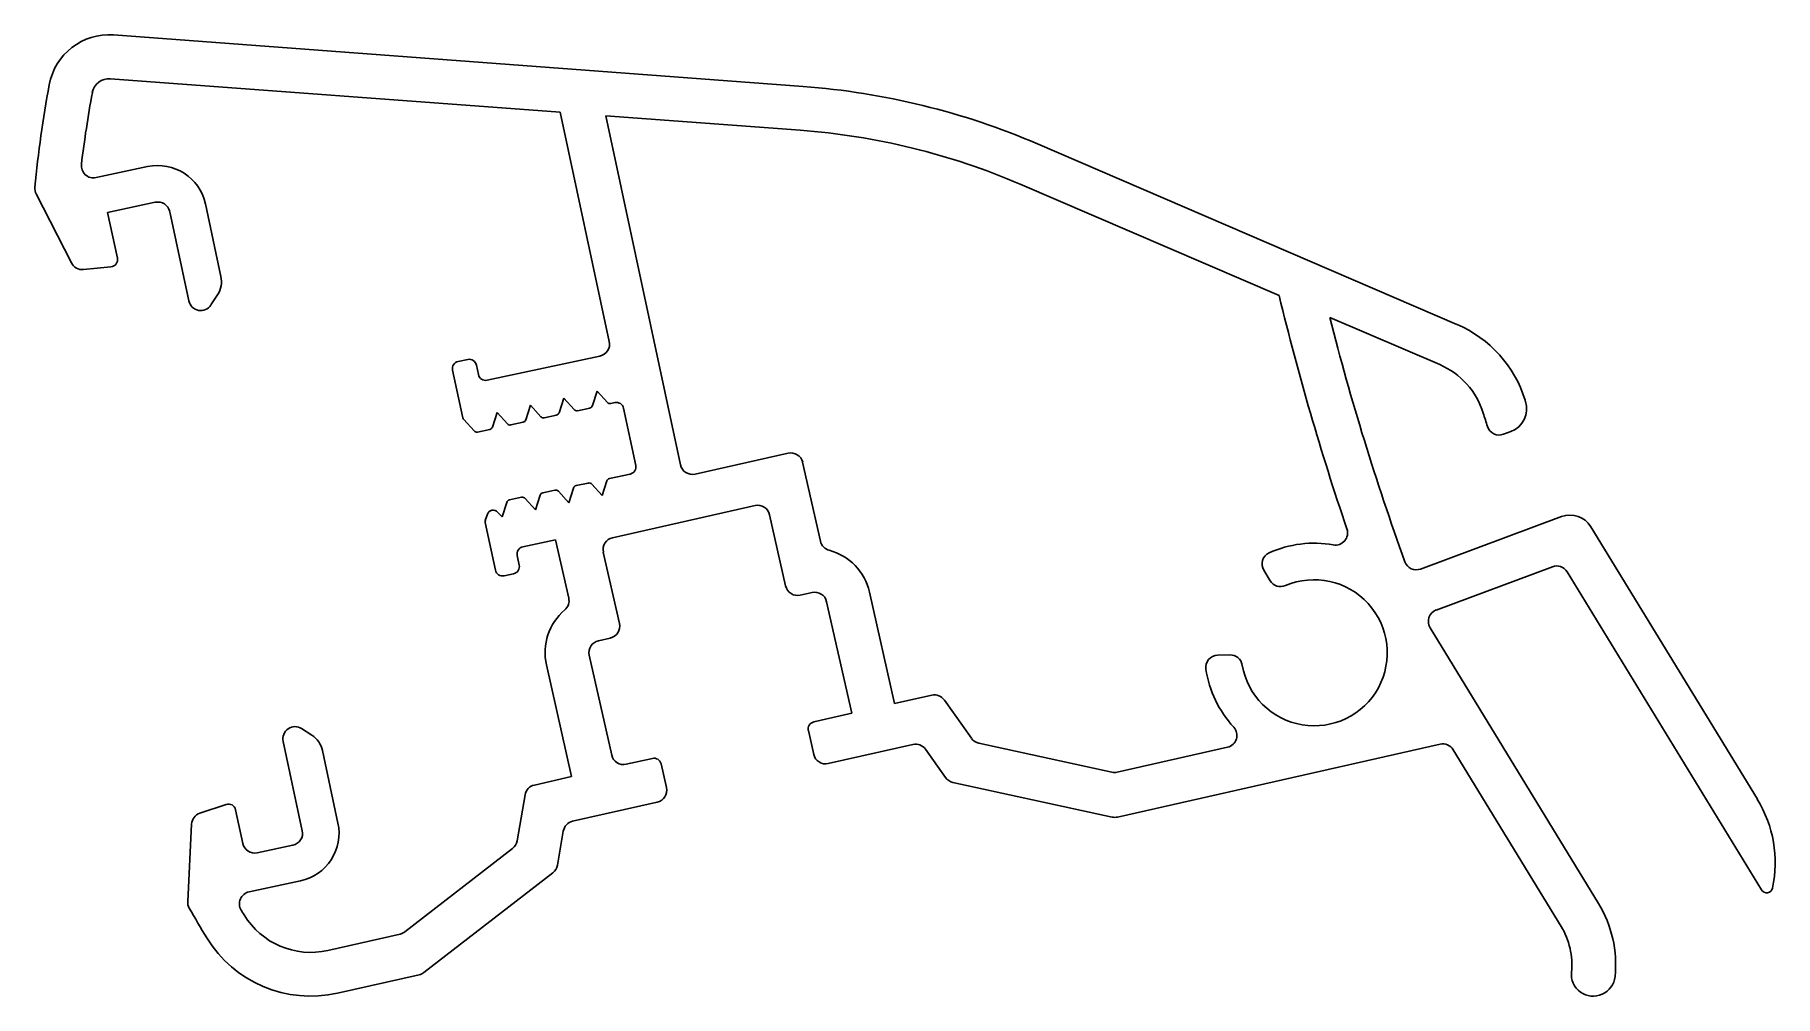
# Model space of a CAD drawing. Extents: x 1318.4 to 1389.9, y 2022 to 2061.5.
import ezdxf

# ---------------------------------------------------------------- set-up
doc = ezdxf.new("R2010")
doc.units = 0
doc.layers.get('0').update_dxf_attribs({"linetype": 'CONTINUOUS'})

msp = doc.modelspace()

# ---------------------------------------------------------------- linework, layer by layer
for p, q in [((1349.957, 2059.341), (1321.627, 2061.458)), ((1321.493, 2059.663), (1339.971, 2058.282)), ((1339.971, 2058.282), (1341.988, 2048.865)), ((1344.912, 2043.804), (1341.841, 2058.142)), ((1341.841, 2058.142), (1349.823, 2057.546)), ((1376.806, 2049.571), (1359.575, 2056.983)), ((1323.023, 2056.052), (1320.906, 2055.599)), ((1358.864, 2055.329), (1369.504, 2050.753)), ((1318.445, 2054.928), (1319.894, 2052.093)), ((1321.381, 2054.167), (1323.337, 2054.586)), ((1321.782, 2052.295), (1321.381, 2054.167)), ((1323.93, 2054.201), (1324.716, 2050.535)), ((1326.035, 2051.54), (1325.397, 2054.516)), ((1320.388, 2051.823), (1321.518, 2051.934)), ((1325.625, 2050.368), (1325.896, 2050.787)), ((1371.58, 2049.86), (1376.095, 2047.918)), ((1336.173, 2048.131), (1335.782, 2048.047)), ((1341.603, 2048.271), (1336.97, 2047.279)), ((1335.552, 2047.691), (1335.971, 2045.735)), ((1336.613, 2047.509), (1336.53, 2047.9)), ((1341.292, 2046.236), (1341.486, 2046.835)), ((1341.486, 2046.835), (1341.907, 2046.368)), ((1337.185, 2045.356), (1337.379, 2045.955)), ((1337.379, 2045.955), (1337.8, 2045.488)), ((1338.554, 2045.649), (1338.748, 2046.248)), ((1338.748, 2046.248), (1339.169, 2045.781)), ((1339.923, 2045.943), (1340.117, 2046.542)), ((1340.117, 2046.542), (1340.538, 2046.075)), ((1340.681, 2046.028), (1341.181, 2046.135)), ((1342.05, 2046.322), (1342.218, 2046.358)), ((1342.574, 2046.127), (1343.077, 2043.78)), ((1336.006, 2045.666), (1336.432, 2045.195)), ((1336.574, 2045.149), (1337.074, 2045.256)), ((1337.943, 2045.442), (1338.443, 2045.549)), ((1339.312, 2045.735), (1339.812, 2045.842)), ((1378.712, 2045.057), (1379.017, 2045.171)), ((1349.331, 2044.284), (1345.511, 2043.421)), ((1350.661, 2040.668), (1349.929, 2043.907)), ((1341.883, 2043.141), (1341.689, 2042.542)), ((1342.846, 2043.424), (1341.994, 2043.242)), ((1338.387, 2042.469), (1337.887, 2042.362)), ((1338.951, 2041.956), (1338.529, 2042.423)), ((1339.145, 2042.555), (1338.951, 2041.956)), ((1339.756, 2042.762), (1339.256, 2042.655)), ((1340.32, 2042.249), (1339.898, 2042.716)), ((1340.514, 2042.848), (1340.32, 2042.249)), ((1341.125, 2043.055), (1340.625, 2042.948)), ((1341.689, 2042.542), (1341.267, 2043.009)), ((1336.978, 2041.772), (1336.895, 2041.515)), ((1337.582, 2041.663), (1337.401, 2041.863)), ((1337.776, 2042.261), (1337.582, 2041.663)), ((1342.12, 2040.81), (1347.972, 2042.132)), ((1348.57, 2041.754), (1349.231, 2038.828)), ((1381.103, 2041.679), (1375.313, 2039.524)), ((1336.891, 2041.438), (1337.311, 2039.477)), ((1389.143, 2030.07), (1382.305, 2041.263)), ((1338.436, 2040.434), (1339.782, 2040.722)), ((1339.782, 2040.722), (1340.321, 2038.333)), ((1338.289, 2039.687), (1338.205, 2040.078)), ((1342.403, 2037.286), (1341.742, 2040.212)), ((1375.953, 2037.841), (1380.726, 2039.618)), ((1337.667, 2039.247), (1338.058, 2039.331)), ((1368.872, 2039.471), (1369.135, 2039.041)), ((1381.328, 2039.41), (1389.309, 2026.345)), ((1349.829, 2038.45), (1350.317, 2038.561)), ((1350.914, 2038.183), (1351.95, 2033.598)), ((1353.706, 2033.995), (1352.67, 2038.579)), ((1341.538, 2036.578), (1342.025, 2036.688)), ((1382.62, 2025.786), (1375.701, 2037.112)), ((1342.085, 2031.883), (1341.16, 2035.98)), ((1367.478, 2035.999), (1366.974, 2035.986)), ((1339.404, 2035.583), (1340.44, 2030.999)), ((1355.236, 2034.341), (1353.706, 2033.995)), ((1356.863, 2032.571), (1355.754, 2034.141)), ((1351.95, 2033.598), (1350.389, 2033.246)), ((1328.591, 2032.445), (1329.376, 2028.778)), ((1329.771, 2032.698), (1329.351, 2032.969)), ((1350.163, 2032.887), (1350.383, 2031.912)), ((1362.633, 2031.181), (1357.165, 2032.371)), ((1330.843, 2029.092), (1330.205, 2032.068)), ((1343.756, 2031.748), (1342.683, 2031.506)), ((1350.981, 2031.534), (1354.459, 2032.32)), ((1354.978, 2032.12), (1355.797, 2030.961)), ((1367.379, 2032.205), (1362.85, 2031.182)), ((1362.857, 2029.338), (1376.113, 2032.332)), ((1376.65, 2032.105), (1381.084, 2024.848)), ((1340.44, 2030.999), (1338.91, 2030.653)), ((1344.335, 2030.546), (1344.115, 2031.521)), ((1338.527, 2030.251), (1338.201, 2028.356)), ((1356.099, 2030.761), (1362.64, 2029.337)), ((1326.246, 2029.858), (1325.17, 2029.497)), ((1326.931, 2028.254), (1326.635, 2029.637)), ((1340.479, 2029.163), (1343.958, 2029.948)), ((1324.83, 2029.048), (1324.669, 2025.869)), ((1328.992, 2028.184), (1327.525, 2027.87)), ((1339.856, 2027.361), (1340.097, 2028.76)), ((1338.014, 2028.045), (1333.588, 2024.621)), ((1327.19, 2026.264), (1329.306, 2026.718)), ((1334.374, 2022.953), (1339.669, 2027.05)), ((1333.392, 2024.529), (1330.426, 2023.859)), ((1330.822, 2022.103), (1334.178, 2022.861))]:
    msp.add_line(p, q)
for centre, radius, start, end in [((1321.441, 2058.964), 2.5, 85.72649, 169.58779), ((1321.441, 2058.964), 0.7, 85.72649, 169.58779), ((1368.159, 2050.38), 50, 169.58779, 174.46397), ((1368.159, 2050.38), 48.2, 169.58779, 173.12724), ((1347.721, 2029.424), 30, 66.72649, 85.72649), ((1347.721, 2029.424), 28.2, 66.72649, 85.72649), ((1320.802, 2056.088), 0.5, 173.12724, 282.08964), ((1323.442, 2054.097), 2, 12.08964, 102.08964), ((1318.89, 2055.155), 0.5, 174.46397, 207.08964), ((1323.442, 2054.097), 0.5, 12.08964, 102.08964), ((1320.34, 2052.321), 0.5, 207.08964, 275.58964), ((1321.489, 2052.232), 0.3, 275.58964, 12.08964), ((1325.057, 2051.331), 1, 327.08964, 12.08964), ((1325.205, 2050.639), 0.5, 192.08964, 327.08964), ((1475.077, 2076.213), 108.6, 193.5586, 198.82519), ((1475.077, 2076.213), 106.8, 194.28532, 199.92201), ((1374.831, 2044.978), 5, 17.30593, 66.72649), ((1341.499, 2048.76), 0.5, 282.08964, 12.08964), ((1336.236, 2047.838), 0.3, 12.08964, 102.08964), ((1335.845, 2047.754), 0.3, 102.08964, 192.08964), ((1336.907, 2047.572), 0.3, 192.08964, 282.08964), ((1374.831, 2044.978), 3.2, 17.30593, 66.72649), ((1340.65, 2046.175), 0.15, 222.08964, 282.08964), ((1341.149, 2046.282), 0.15, 282.08964, 342.08964), ((1342.019, 2046.468), 0.15, 222.08964, 282.08964), ((1342.281, 2046.064), 0.3, 12.08964, 102.08964), ((1378.668, 2046.108), 1, 290.42103, 17.34156), ((1475.077, 2076.213), 100, 197.30593, 197.34156), ((1336.117, 2045.766), 0.15, 192.08964, 222.08964), ((1337.042, 2045.402), 0.15, 282.08964, 342.08964), ((1337.912, 2045.589), 0.15, 222.08964, 282.08964), ((1338.411, 2045.696), 0.15, 282.08964, 342.08964), ((1339.281, 2045.882), 0.15, 222.08964, 282.08964), ((1339.78, 2045.989), 0.15, 282.08964, 342.08964), ((1475.077, 2076.213), 101.8, 197.30593, 197.63387), ((1378.537, 2045.526), 0.5, 197.63387, 290.42103), ((1336.543, 2045.295), 0.15, 222.08964, 282.08964), ((1345.401, 2043.909), 0.5, 192.08964, 282.72649), ((1349.442, 2043.796), 0.5, 12.72649, 102.72649), ((1342.025, 2043.095), 0.15, 102.08964, 162.08964), ((1342.783, 2043.717), 0.3, 282.08964, 12.08964), ((1338.418, 2042.322), 0.15, 42.08964, 102.08964), ((1339.287, 2042.508), 0.15, 102.08964, 162.08964), ((1339.787, 2042.615), 0.15, 42.08964, 102.08964), ((1340.656, 2042.802), 0.15, 102.08964, 162.08964), ((1341.156, 2042.909), 0.15, 42.08964, 102.08964), ((1337.216, 2041.695), 0.25, 42.08964, 162.08964), ((1337.918, 2042.215), 0.15, 102.08964, 162.08964), ((1348.082, 2041.644), 0.5, 12.72649, 102.72649), ((1381.452, 2040.742), 1, 31.42103, 110.42103), ((1337.038, 2041.469), 0.15, 162.08964, 192.08964), ((1371.813, 2041.008), 0.5, 259.95584, 18.82519), ((1338.498, 2040.141), 0.3, 102.08964, 192.08964), ((1342.23, 2040.322), 0.5, 102.72649, 192.72649), ((1351.148, 2040.778), 0.5, 192.72649, 255.06249), ((1350.427, 2038.073), 2.3, 12.72649, 75.06249), ((1370.941, 2036.085), 4.5, 79.95584, 114.24875), ((1337.996, 2039.624), 0.3, 282.08964, 12.08964), ((1369.299, 2039.732), 0.5, 114.24875, 211.42951), ((1375.139, 2039.992), 0.5, 199.92201, 290.42103), ((1380.901, 2039.15), 0.5, 31.42103, 110.42103), ((1337.604, 2039.54), 0.3, 192.08964, 282.08964), ((1349.719, 2038.938), 0.5, 192.72649, 282.72649), ((1370.941, 2036.085), 3, 189.64272, 113.21629), ((1369.562, 2039.302), 0.5, 211.42951, 293.21629), ((1339.833, 2038.223), 0.5, 310.3905, 12.72649), ((1350.427, 2038.073), 0.5, 12.72649, 102.72649), ((1341.648, 2036.09), 2.3, 130.3905, 192.72649), ((1376.127, 2037.373), 0.5, 110.42103, 211.42103), ((1341.915, 2037.176), 0.5, 282.72649, 12.72649), ((1341.648, 2036.09), 0.5, 102.72649, 192.72649), ((1366.987, 2035.486), 0.5, 91.42951, 188.61026), ((1367.491, 2035.499), 0.5, 9.64272, 91.42951), ((1370.941, 2036.085), 4.5, 188.61026, 222.72649), ((1355.346, 2033.853), 0.5, 35.22649, 102.72649), ((1350.455, 2032.953), 0.3, 102.72649, 192.72649), ((1329.079, 2032.55), 0.5, 57.08964, 192.08964), ((1329.228, 2031.858), 1, 12.08964, 57.08964), ((1357.272, 2032.859), 0.5, 215.22649, 257.72649), ((1367.268, 2032.692), 0.5, 282.72649, 42.72649), ((1342.573, 2031.993), 0.5, 192.72649, 282.72649), ((1343.822, 2031.455), 0.3, 12.72649, 102.72649), ((1350.871, 2032.022), 0.5, 192.72649, 282.72649), ((1354.569, 2031.832), 0.5, 35.22649, 102.72649), ((1376.223, 2031.844), 0.5, 31.42103, 102.72649), ((1356.205, 2031.249), 0.5, 215.22649, 257.72649), ((1362.739, 2031.67), 0.5, 257.72649, 282.72649), ((1339.02, 2030.166), 0.5, 102.72649, 170.22649), ((1343.847, 2030.436), 0.5, 282.72649, 12.72649), ((1326.342, 2029.574), 0.3, 12.08964, 108.58964), ((1384.876, 2027.463), 5, 347.99944, 31.42103), ((1325.33, 2029.023), 0.5, 108.58964, 177.08964), ((1328.887, 2028.673), 2, 282.08964, 12.08964), ((1340.589, 2028.675), 0.5, 102.72649, 170.22649), ((1362.747, 2029.826), 0.5, 257.72649, 282.72649), ((1327.42, 2028.359), 0.5, 192.08964, 282.08964), ((1328.887, 2028.673), 0.5, 282.08964, 12.08964), ((1337.708, 2028.441), 0.5, 307.72649, 350.22649), ((1339.363, 2027.445), 0.5, 307.72649, 350.22649), ((1327.294, 2025.775), 0.5, 102.08964, 211.05204), ((1389.523, 2026.475), 0.25, 211.42103, 347.99944), ((1325.168, 2025.843), 0.5, 177.08964, 209.71531), ((1368.159, 2050.38), 50, 209.71531, 211.33124), ((1368.159, 2050.38), 48.2, 211.05204, 211.33124), ((1329.721, 2026.981), 3.2, 211.33124, 282.72649), ((1378.523, 2023.284), 4.8, 354.06418, 31.42103), ((1333.282, 2025.017), 0.5, 282.72649, 307.72649), ((1378.523, 2023.284), 3, 354.06418, 31.42103), ((1329.721, 2026.981), 5, 211.33124, 282.72649), ((1334.068, 2023.349), 0.5, 282.72649, 307.72649), ((1382.403, 2022.881), 0.9, 174.06418, 354.06418)]:
    msp.add_arc(centre, radius, start, end)

doc.saveas('drawing.dxf')
